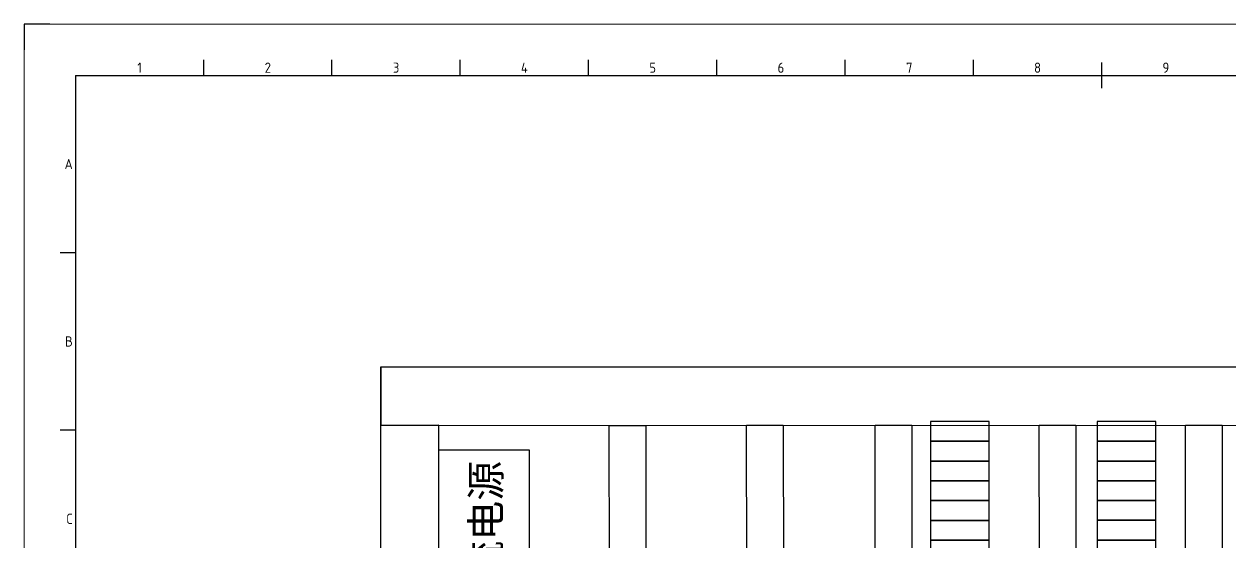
# Model space of a CAD drawing. Header units: inches. Extents: x -128 to 31549, y -2321 to 19035.
# Drawn here: x 392 to 3027, y -127 to 1005 of the extents above; entities that cross this region are included whole.
import ezdxf
from ezdxf.enums import TextEntityAlignment as Align

# ---------------------------------------------------------------- set-up
doc = ezdxf.new("R2010")
doc.units = ezdxf.units.IN
doc.header["$MEASUREMENT"] = 0
doc.layers.add('AE_BOR', color=1, linetype='Continuous')
doc.styles.add('WD_IEC', font='ISOCP2.shx', dxfattribs={"width": 0.9, "height": 4, "bigfont": 'gbcbig.shx'})
doc.styles.add('样式 1', font='')
doc.styles.get('样式 1').set_extended_font_data('NSimSun')

# ---------------------------------------------------------------- blocks, each defined once
blk = doc.blocks.new('gb_a1')
for q in [(20, 20), (821, 574)]:
    blk.add_line((20, 574), q)
at = {"layer": 'AE_BOR', "lineweight": 30}
for p, q in [((10, 594), (0, 594)), ((0, 594), (0, 584))]:
    blk.add_line(p, q, dxfattribs=at)
at = {"layer": 'AE_BOR', "color": 1, "lineweight": 15}
for p, q in [((0, 594), (841, 594)), ((0, 0), (0, 594))]:
    blk.add_line(p, q, dxfattribs=at)
at = {"layer": 'AE_BOR'}
for p, q in [((70.0625, 574), (70.0625, 580)), ((120.125, 574), (120.125, 580)), ((170.1875, 574), (170.1875, 580)), ((220.25, 574), (220.25, 580)), ((270.3125, 574), (270.3125, 580)), ((320.375, 574), (320.375, 580)), ((370.4375, 574), (370.4375, 580)), ((20, 504.75), (14, 504.75)), ((20, 435.5), (14, 435.5))]:
    blk.add_line(p, q, dxfattribs=at)
at = {"layer": 'AE_BOR', "color": 2, "lineweight": 30}
for p, q in [((420.5, 574), (420.5, 579)), ((420.5, 569), (420.5, 574))]:
    blk.add_line(p, q, dxfattribs=at)
at = {"layer": 'AE_BOR', "style": 'WD_IEC'}
for s, p in [('1', (45.03125, 575)), ('2', (95.09375, 575)), ('3', (145.15625, 575)), ('4', (195.21875, 575)), ('5', (245.28125, 575)), ('6', (295.34375, 575)), ('7', (345.40625, 575)), ('8', (395.46875, 575)), ('9', (445.53125, 575))]:
    blk.add_text(s, height=4, dxfattribs=at).set_placement(p, align=Align.CENTER)
for s, p in [('A', (19, 539.375)), ('B', (19, 470.125)), ('C', (19, 400.875))]:
    blk.add_text(s, height=4, dxfattribs=at).set_placement(p, align=Align.MIDDLE_RIGHT)
blk = doc.blocks.new('DFASDF')
at = {"color": 3}
for p, q in [((3590, 375.7), (3590, 295.7)), ((3590, 375.7), (4530, 375.7)), ((4530.1, 296.5), (4530, 375.7)), ((3590, 295.7), (4530.1, 296.5))]:
    blk.add_line(p, q, dxfattribs=at)
blk = doc.blocks.new('ADF')
at = {"color": 3}
for p, q in [((3590.2, -125), (4530.1, -124.1)), ((3590.2, -174.7), (3590.2, -125)), ((4530.1, -124.1), (4530.1, -174.1)), ((4530.1, -174.1), (3590.2, -174.7))]:
    blk.add_line(p, q, dxfattribs=at)
blk = doc.blocks.new('11')
at = {"color": 3}
for p, q in [((3510, 375.7), (4610, 375.7)), ((4610, 375.7), (4530, 375.7)), ((4530, 375.7), (4530.3, -1324.3)), ((4610, 375.7), (4610, -1324.3))]:
    blk.add_line(p, q, dxfattribs=at)
at = {"color": 0}
for p, q in [((4373.2, -375.1), (4346.2, -375.1)), ((4373.2, -455.1), (4373.2, -375.1)), ((4373.2, -375.1), (4373.2, -455.1)), ((4400.2, -375.1), (4373.2, -375.1)), ((4400.2, -455.1), (4400.2, -375.1)), ((4400.2, -375.1), (4400.2, -455.1)), ((4427.2, -375.1), (4400.2, -375.1)), ((4427.2, -455.1), (4427.2, -375.1)), ((4427.2, -375.1), (4427.2, -455.1)), ((4454.2, -375.1), (4427.2, -375.1)), ((4454.2, -455.1), (4454.2, -375.1)), ((4454.2, -375.1), (4454.2, -455.1)), ((4481.2, -375.1), (4454.2, -375.1)), ((4481.2, -455.1), (4481.2, -375.1)), ((4481.2, -375.1), (4481.2, -455.1)), ((4508.2, -375.1), (4481.2, -375.1)), ((4508.2, -455.1), (4508.2, -375.1)), ((4508.2, -375.1), (4508.2, -455.1)), ((4535.2, -375.1), (4508.2, -375.1)), ((4535.2, -455.1), (4535.2, -375.1)), ((4346.2, -455.1), (4373.2, -455.1)), ((4373.2, -455.1), (4400.2, -455.1)), ((4400.2, -455.1), (4427.2, -455.1)), ((4427.2, -455.1), (4454.2, -455.1)), ((4454.2, -455.1), (4481.2, -455.1)), ((4481.2, -455.1), (4508.2, -455.1)), ((4508.2, -455.1), (4535.2, -455.1)), ((4373.3, -602.8), (4346.3, -602.8)), ((4373.3, -682.8), (4373.3, -602.8)), ((4373.3, -602.8), (4373.3, -682.8)), ((4400.3, -602.8), (4373.3, -602.8)), ((4400.3, -682.8), (4400.3, -602.8)), ((4400.3, -602.8), (4400.3, -682.8)), ((4427.3, -602.8), (4400.3, -602.8)), ((4427.3, -682.8), (4427.3, -602.8)), ((4427.3, -602.8), (4427.3, -682.8)), ((4454.3, -602.8), (4427.3, -602.8)), ((4454.3, -682.8), (4454.3, -602.8)), ((4454.3, -602.8), (4454.3, -682.8)), ((4481.3, -602.8), (4454.3, -602.8)), ((4481.3, -682.8), (4481.3, -602.8)), ((4481.3, -602.8), (4481.3, -682.8)), ((4508.3, -602.8), (4481.3, -602.8)), ((4508.3, -682.8), (4508.3, -602.8)), ((4508.3, -602.8), (4508.3, -682.8)), ((4535.3, -602.8), (4508.3, -602.8)), ((4535.3, -682.8), (4535.3, -602.8)), ((4346.3, -682.8), (4373.3, -682.8)), ((4373.3, -682.8), (4400.3, -682.8)), ((4400.3, -682.8), (4427.3, -682.8)), ((4427.3, -682.8), (4454.3, -682.8)), ((4454.3, -682.8), (4481.3, -682.8)), ((4481.3, -682.8), (4508.3, -682.8)), ((4508.3, -682.8), (4535.3, -682.8))]:
    blk.add_line(p, q, dxfattribs=at)
blk.add_lwpolyline([(4231.5, 296.2), (4496.8, 296.2), (4496.8, 172.9), (4231.5, 172.9)], close=True, dxfattribs=at)
at = {"color": 3}
for name, p in [('DFASDF', (0, 0)), ('ADF', (-0.1, 187.7)), ('ADF', (0, 0)), ('ADF', (0, -175.4)), ('ADF', (0.1, -399.6)), ('ADF', (0.2, -599.3))]:
    blk.add_blockref(name, p, dxfattribs=at)
at = {"color": 0, "insert": (4263.3, 252), "char_height": 40, "width": 304.623, "attachment_point": 1, "style": '样式 1'}
blk.add_mtext('{\\fSimSun|b0|i0|c134|p2;直流电源}', dxfattribs=at)

msp = doc.modelspace()

# ---------------------------------------------------------------- block references
at = {"color": 0, "xscale": 5.600000000000364, "yscale": 5.599999999999909, "zscale": 5.6}
msp.add_blockref('gb_a1', (392.5, -2321.1), dxfattribs=at)

# ---------------------------------------------------------------- next in the draw order: block references
at = {"color": 3, "xscale": 1.599999999999994, "yscale": 1.599999999999994, "zscale": 1.6, "rotation": 90}
msp.add_blockref('11', (1772.9, -7119.9), dxfattribs=at)

doc.saveas('drawing.dxf')
